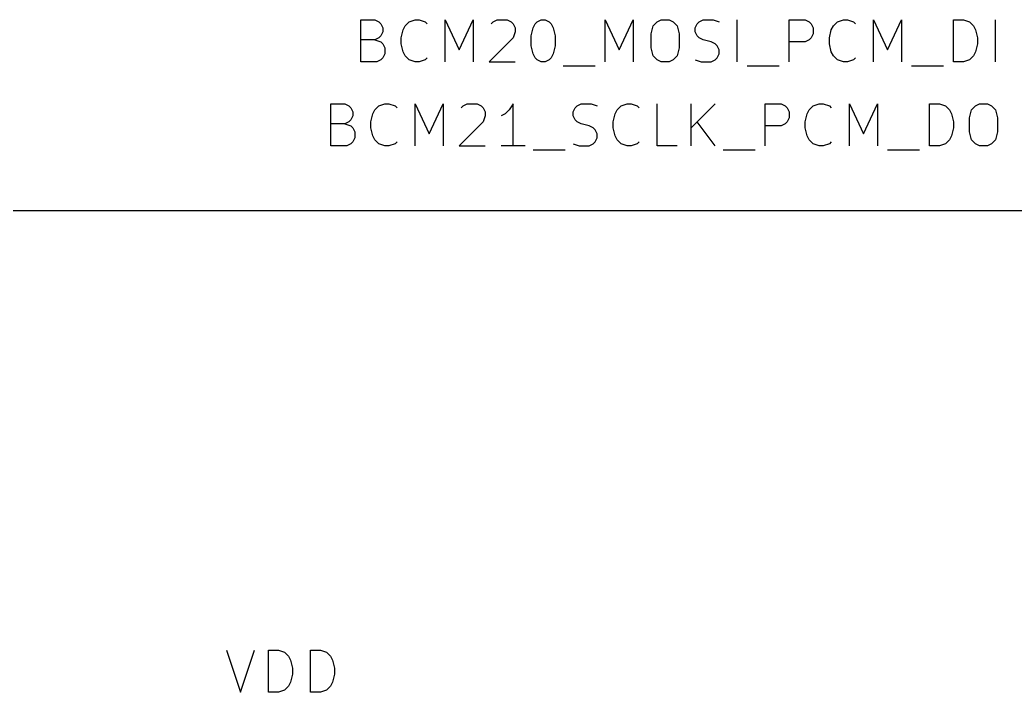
# Model space of a CAD drawing. Header units: millimetres. Extents: x 10 to 287, y -200 to -10.
# Drawn here: x 36.52 to 66.58, y -92.02 to -71.71 of the extents above; entities that cross this region are included whole.
import ezdxf

# ---------------------------------------------------------------- set-up
doc = ezdxf.new("R2010")
doc.units = ezdxf.units.MM
doc.layers.add('GREENSIXTYFIVE', color=129, linetype='CONTINUOUS')
doc.layers.add('RED', color=14, linetype='CONTINUOUS')

msp = doc.modelspace()

# ---------------------------------------------------------------- linework, layer by layer
at = {"layer": 'GREENSIXTYFIVE', "linetype": 'CONTINUOUS'}
for p, q in [((46.8207, -72.9775), (46.8207, -71.7075)), ((46.8207, -71.7075), (47.2441, -71.7075)), ((46.8207, -72.9775), (46.8207, -71.7075)), ((46.8207, -71.7075), (47.2441, -71.7075)), ((47.2441, -71.7075), (47.365, -71.768)), ((47.2441, -71.7075), (47.365, -71.768)), ((47.365, -71.768), (47.4255, -71.8285)), ((47.365, -71.768), (47.4255, -71.8285)), ((47.4255, -71.8285), (47.486, -71.9494)), ((47.4255, -71.8285), (47.486, -71.9494)), ((48.1512, -71.889), (48.2722, -71.768)), ((48.1512, -71.889), (48.2722, -71.768)), ((48.2722, -71.768), (48.4536, -71.7075)), ((48.2722, -71.768), (48.4536, -71.7075)), ((48.4536, -71.7075), (48.5745, -71.7075)), ((48.4536, -71.7075), (48.5745, -71.7075)), ((48.5745, -71.7075), (48.756, -71.768)), ((48.5745, -71.7075), (48.756, -71.768)), ((48.756, -71.768), (48.8164, -71.8285)), ((48.756, -71.768), (48.8164, -71.8285)), ((49.3607, -72.9775), (49.3607, -71.7075)), ((49.3607, -71.7075), (49.7841, -72.6147)), ((49.3607, -72.9775), (49.3607, -71.7075)), ((49.3607, -71.7075), (49.7841, -72.6147)), ((49.7841, -72.6147), (50.2074, -71.7075)), ((49.7841, -72.6147), (50.2074, -71.7075)), ((50.2074, -71.7075), (50.2074, -72.9775)), ((50.2074, -71.7075), (50.2074, -72.9775)), ((50.7517, -71.8285), (50.8121, -71.768)), ((50.7517, -71.8285), (50.8121, -71.768)), ((50.8121, -71.768), (50.9331, -71.7075)), ((50.8121, -71.768), (50.9331, -71.7075)), ((50.9331, -71.7075), (51.2355, -71.7075)), ((50.9331, -71.7075), (51.2355, -71.7075)), ((51.2355, -71.7075), (51.3564, -71.768)), ((51.2355, -71.7075), (51.3564, -71.768)), ((51.3564, -71.768), (51.4169, -71.8285)), ((51.3564, -71.768), (51.4169, -71.8285)), ((51.4169, -71.8285), (51.4774, -71.9494)), ((51.4169, -71.8285), (51.4774, -71.9494)), ((52.0216, -71.9494), (52.0821, -71.8285)), ((52.0216, -71.9494), (52.0821, -71.8285)), ((52.0821, -71.8285), (52.1426, -71.768)), ((52.0821, -71.8285), (52.1426, -71.768)), ((52.1426, -71.768), (52.2635, -71.7075)), ((52.1426, -71.768), (52.2635, -71.7075)), ((52.2635, -71.7075), (52.3845, -71.7075)), ((52.2635, -71.7075), (52.3845, -71.7075)), ((52.3845, -71.7075), (52.5054, -71.768)), ((52.3845, -71.7075), (52.5054, -71.768)), ((52.5054, -71.768), (52.5659, -71.8285)), ((52.5054, -71.768), (52.5659, -71.8285)), ((52.5659, -71.8285), (52.6264, -71.9494)), ((52.5659, -71.8285), (52.6264, -71.9494)), ((54.1987, -72.9775), (54.1987, -71.7075)), ((54.1987, -71.7075), (54.6221, -72.6147)), ((54.1987, -72.9775), (54.1987, -71.7075)), ((54.1987, -71.7075), (54.6221, -72.6147)), ((54.6221, -72.6147), (55.0454, -71.7075)), ((54.6221, -72.6147), (55.0454, -71.7075)), ((55.0454, -71.7075), (55.0454, -72.9775)), ((55.0454, -71.7075), (55.0454, -72.9775)), ((55.6501, -71.889), (55.7711, -71.768)), ((55.6501, -71.889), (55.7711, -71.768)), ((55.7711, -71.768), (55.892, -71.7075)), ((55.7711, -71.768), (55.892, -71.7075)), ((55.892, -71.7075), (56.1339, -71.7075)), ((55.892, -71.7075), (56.1339, -71.7075)), ((56.1339, -71.7075), (56.2549, -71.768)), ((56.1339, -71.7075), (56.2549, -71.768)), ((56.2549, -71.768), (56.3758, -71.889)), ((56.2549, -71.768), (56.3758, -71.889)), ((56.9202, -71.9494), (56.9806, -71.8285)), ((56.9202, -71.9494), (56.9806, -71.8285)), ((56.9806, -71.8285), (57.0411, -71.768)), ((56.9806, -71.8285), (57.0411, -71.768)), ((57.0411, -71.768), (57.1621, -71.7075)), ((57.0411, -71.768), (57.1621, -71.7075)), ((57.1621, -71.7075), (57.4644, -71.7075)), ((57.1621, -71.7075), (57.4644, -71.7075)), ((57.4644, -71.7075), (57.6459, -71.768)), ((57.4644, -71.7075), (57.6459, -71.768)), ((58.1901, -72.9775), (58.1901, -71.7075)), ((58.1901, -72.9775), (58.1901, -71.7075)), ((59.7625, -72.9775), (59.7625, -71.7075)), ((59.7625, -71.7075), (60.2463, -71.7075)), ((59.7625, -72.9775), (59.7625, -71.7075)), ((59.7625, -71.7075), (60.2463, -71.7075)), ((60.2463, -71.7075), (60.3673, -71.768)), ((60.2463, -71.7075), (60.3673, -71.768)), ((60.3673, -71.768), (60.4278, -71.8285)), ((60.3673, -71.768), (60.4278, -71.8285)), ((60.4278, -71.8285), (60.4882, -71.9494)), ((60.4278, -71.8285), (60.4882, -71.9494)), ((61.093, -71.889), (61.214, -71.768)), ((61.093, -71.889), (61.214, -71.768)), ((61.214, -71.768), (61.3954, -71.7075)), ((61.214, -71.768), (61.3954, -71.7075)), ((61.3954, -71.7075), (61.5163, -71.7075)), ((61.3954, -71.7075), (61.5163, -71.7075)), ((61.5163, -71.7075), (61.6978, -71.768)), ((61.5163, -71.7075), (61.6978, -71.768)), ((61.6978, -71.768), (61.7582, -71.8285)), ((61.6978, -71.768), (61.7582, -71.8285)), ((62.3025, -72.9775), (62.3025, -71.7075)), ((62.3025, -71.7075), (62.7259, -72.6147)), ((62.3025, -72.9775), (62.3025, -71.7075)), ((62.3025, -71.7075), (62.7259, -72.6147)), ((62.7259, -72.6147), (63.1492, -71.7075)), ((62.7259, -72.6147), (63.1492, -71.7075)), ((63.1492, -71.7075), (63.1492, -72.9775)), ((63.1492, -71.7075), (63.1492, -72.9775)), ((64.7215, -72.9775), (64.7215, -71.7075)), ((64.7215, -71.7075), (65.0239, -71.7075)), ((64.7215, -72.9775), (64.7215, -71.7075)), ((64.7215, -71.7075), (65.0239, -71.7075)), ((65.0239, -71.7075), (65.2053, -71.768)), ((65.0239, -71.7075), (65.2053, -71.768)), ((65.2053, -71.768), (65.3263, -71.889)), ((65.2053, -71.768), (65.3263, -71.889)), ((65.9915, -72.9775), (65.9915, -71.7075)), ((65.9915, -72.9775), (65.9915, -71.7075)), ((47.486, -72.0704), (47.4255, -72.1913)), ((47.486, -72.0704), (47.4255, -72.1913)), ((47.486, -71.9494), (47.486, -72.0704)), ((47.486, -71.9494), (47.486, -72.0704)), ((48.0303, -72.2518), (48.0907, -72.0099)), ((48.0303, -72.2518), (48.0907, -72.0099)), ((48.0907, -72.0099), (48.1512, -71.889)), ((48.0907, -72.0099), (48.1512, -71.889)), ((51.4774, -72.0704), (51.4169, -72.2518)), ((51.4774, -72.0704), (51.4169, -72.2518)), ((51.4774, -71.9494), (51.4774, -72.0704)), ((51.4774, -71.9494), (51.4774, -72.0704)), ((51.9612, -72.1913), (52.0216, -71.9494)), ((51.9612, -72.1913), (52.0216, -71.9494)), ((52.6264, -71.9494), (52.6869, -72.1913)), ((52.6264, -71.9494), (52.6869, -72.1913)), ((55.5897, -72.1309), (55.6501, -71.889)), ((55.5897, -72.1309), (55.6501, -71.889)), ((55.5897, -72.5542), (55.5897, -72.1309)), ((55.5897, -72.5542), (55.5897, -72.1309)), ((56.3758, -71.889), (56.4363, -72.1309)), ((56.3758, -71.889), (56.4363, -72.1309)), ((56.4363, -72.1309), (56.4363, -72.5542)), ((56.4363, -72.1309), (56.4363, -72.5542)), ((56.9202, -72.0704), (56.9202, -71.9494)), ((56.9202, -72.0704), (56.9202, -71.9494)), ((56.9806, -72.1913), (56.9202, -72.0704)), ((56.9806, -72.1913), (56.9202, -72.0704)), ((60.4882, -72.1309), (60.4278, -72.2518)), ((60.4882, -72.1309), (60.4278, -72.2518)), ((60.4882, -71.9494), (60.4882, -72.1309)), ((60.4882, -71.9494), (60.4882, -72.1309)), ((60.9721, -72.2518), (61.0325, -72.0099)), ((60.9721, -72.2518), (61.0325, -72.0099)), ((61.0325, -72.0099), (61.093, -71.889)), ((61.0325, -72.0099), (61.093, -71.889)), ((65.3263, -71.889), (65.3868, -72.0099)), ((65.3263, -71.889), (65.3868, -72.0099)), ((65.3868, -72.0099), (65.4472, -72.2518)), ((65.3868, -72.0099), (65.4472, -72.2518)), ((47.2441, -72.3123), (46.8207, -72.3123)), ((47.2441, -72.3123), (46.8207, -72.3123)), ((47.365, -72.2518), (47.2441, -72.3123)), ((47.365, -72.2518), (47.2441, -72.3123)), ((47.2441, -72.3123), (47.4255, -72.3728)), ((47.2441, -72.3123), (47.4255, -72.3728)), ((47.4255, -72.1913), (47.365, -72.2518)), ((47.4255, -72.1913), (47.365, -72.2518)), ((47.4255, -72.3728), (47.486, -72.4332)), ((47.4255, -72.3728), (47.486, -72.4332)), ((47.486, -72.4332), (47.5464, -72.5542)), ((47.486, -72.4332), (47.5464, -72.5542)), ((48.0303, -72.4332), (48.0303, -72.2518)), ((48.0303, -72.4332), (48.0303, -72.2518)), ((48.0907, -72.6751), (48.0303, -72.4332)), ((48.0907, -72.6751), (48.0303, -72.4332)), ((51.4169, -72.2518), (50.6912, -72.9775)), ((51.4169, -72.2518), (50.6912, -72.9775)), ((51.9612, -72.4937), (51.9612, -72.1913)), ((51.9612, -72.4937), (51.9612, -72.1913)), ((52.6869, -72.1913), (52.6869, -72.4937)), ((52.6869, -72.1913), (52.6869, -72.4937)), ((57.0411, -72.2518), (56.9806, -72.1913)), ((57.0411, -72.2518), (56.9806, -72.1913)), ((57.1621, -72.3123), (57.0411, -72.2518)), ((57.1621, -72.3123), (57.0411, -72.2518)), ((57.404, -72.3728), (57.1621, -72.3123)), ((57.404, -72.3728), (57.1621, -72.3123)), ((57.5249, -72.4332), (57.404, -72.3728)), ((57.5249, -72.4332), (57.404, -72.3728)), ((57.5854, -72.4937), (57.5249, -72.4332)), ((57.5854, -72.4937), (57.5249, -72.4332)), ((60.2463, -72.3728), (59.7625, -72.3728)), ((60.2463, -72.3728), (59.7625, -72.3728)), ((60.3673, -72.3123), (60.2463, -72.3728)), ((60.3673, -72.3123), (60.2463, -72.3728)), ((60.4278, -72.2518), (60.3673, -72.3123)), ((60.4278, -72.2518), (60.3673, -72.3123)), ((60.9721, -72.4332), (60.9721, -72.2518)), ((60.9721, -72.4332), (60.9721, -72.2518)), ((61.0325, -72.6751), (60.9721, -72.4332)), ((61.0325, -72.6751), (60.9721, -72.4332)), ((65.4472, -72.4332), (65.3868, -72.6751)), ((65.4472, -72.4332), (65.3868, -72.6751)), ((65.4472, -72.2518), (65.4472, -72.4332)), ((65.4472, -72.2518), (65.4472, -72.4332)), ((47.5464, -72.7356), (47.486, -72.8566)), ((47.5464, -72.7356), (47.486, -72.8566)), ((47.5464, -72.5542), (47.5464, -72.7356)), ((47.5464, -72.5542), (47.5464, -72.7356)), ((48.1512, -72.7961), (48.0907, -72.6751)), ((48.1512, -72.7961), (48.0907, -72.6751)), ((52.0216, -72.7356), (51.9612, -72.4937)), ((52.0216, -72.7356), (51.9612, -72.4937)), ((52.0821, -72.8566), (52.0216, -72.7356)), ((52.0821, -72.8566), (52.0216, -72.7356)), ((52.6264, -72.7356), (52.5659, -72.8566)), ((52.6264, -72.7356), (52.5659, -72.8566)), ((52.6869, -72.4937), (52.6264, -72.7356)), ((52.6869, -72.4937), (52.6264, -72.7356)), ((55.6501, -72.7961), (55.5897, -72.5542)), ((55.6501, -72.7961), (55.5897, -72.5542)), ((56.4363, -72.5542), (56.3758, -72.7961)), ((56.4363, -72.5542), (56.3758, -72.7961)), ((57.6459, -72.6147), (57.5854, -72.4937)), ((57.6459, -72.6147), (57.5854, -72.4937)), ((57.5854, -72.8566), (57.6459, -72.7356)), ((57.5854, -72.8566), (57.6459, -72.7356)), ((57.6459, -72.7356), (57.6459, -72.6147)), ((57.6459, -72.7356), (57.6459, -72.6147)), ((61.093, -72.7961), (61.0325, -72.6751)), ((61.093, -72.7961), (61.0325, -72.6751)), ((65.3868, -72.6751), (65.3263, -72.7961)), ((65.3868, -72.6751), (65.3263, -72.7961)), ((47.3045, -72.9775), (46.8207, -72.9775)), ((47.3045, -72.9775), (46.8207, -72.9775)), ((47.4255, -72.9171), (47.3045, -72.9775)), ((47.4255, -72.9171), (47.3045, -72.9775)), ((47.486, -72.8566), (47.4255, -72.9171)), ((47.486, -72.8566), (47.4255, -72.9171)), ((48.2722, -72.9171), (48.1512, -72.7961)), ((48.2722, -72.9171), (48.1512, -72.7961)), ((48.4536, -72.9775), (48.2722, -72.9171)), ((48.4536, -72.9775), (48.2722, -72.9171)), ((48.5745, -72.9775), (48.4536, -72.9775)), ((48.5745, -72.9775), (48.4536, -72.9775)), ((48.756, -72.9171), (48.5745, -72.9775)), ((48.756, -72.9171), (48.5745, -72.9775)), ((48.8164, -72.8566), (48.756, -72.9171)), ((48.8164, -72.8566), (48.756, -72.9171)), ((50.6912, -72.9775), (51.4774, -72.9775)), ((50.6912, -72.9775), (51.4774, -72.9775)), ((52.1426, -72.9171), (52.0821, -72.8566)), ((52.1426, -72.9171), (52.0821, -72.8566)), ((52.2635, -72.9775), (52.1426, -72.9171)), ((52.2635, -72.9775), (52.1426, -72.9171)), ((52.3845, -72.9775), (52.2635, -72.9775)), ((52.3845, -72.9775), (52.2635, -72.9775)), ((52.5054, -72.9171), (52.3845, -72.9775)), ((52.5054, -72.9171), (52.3845, -72.9775)), ((52.5659, -72.8566), (52.5054, -72.9171)), ((52.5659, -72.8566), (52.5054, -72.9171)), ((55.7711, -72.9171), (55.6501, -72.7961)), ((55.7711, -72.9171), (55.6501, -72.7961)), ((55.892, -72.9775), (55.7711, -72.9171)), ((55.892, -72.9775), (55.7711, -72.9171)), ((56.1339, -72.9775), (55.892, -72.9775)), ((56.1339, -72.9775), (55.892, -72.9775)), ((56.2549, -72.9171), (56.1339, -72.9775)), ((56.2549, -72.9171), (56.1339, -72.9775)), ((56.3758, -72.7961), (56.2549, -72.9171)), ((56.3758, -72.7961), (56.2549, -72.9171)), ((56.9202, -72.9171), (57.1016, -72.9775)), ((56.9202, -72.9171), (57.1016, -72.9775)), ((57.1016, -72.9775), (57.404, -72.9775)), ((57.1016, -72.9775), (57.404, -72.9775)), ((57.404, -72.9775), (57.5249, -72.9171)), ((57.404, -72.9775), (57.5249, -72.9171)), ((57.5249, -72.9171), (57.5854, -72.8566)), ((57.5249, -72.9171), (57.5854, -72.8566)), ((61.214, -72.9171), (61.093, -72.7961)), ((61.214, -72.9171), (61.093, -72.7961)), ((61.3954, -72.9775), (61.214, -72.9171)), ((61.3954, -72.9775), (61.214, -72.9171)), ((61.5163, -72.9775), (61.3954, -72.9775)), ((61.5163, -72.9775), (61.3954, -72.9775)), ((61.6978, -72.9171), (61.5163, -72.9775)), ((61.6978, -72.9171), (61.5163, -72.9775)), ((61.7582, -72.8566), (61.6978, -72.9171)), ((61.7582, -72.8566), (61.6978, -72.9171)), ((65.0239, -72.9775), (64.7215, -72.9775)), ((65.0239, -72.9775), (64.7215, -72.9775)), ((65.2053, -72.9171), (65.0239, -72.9775)), ((65.2053, -72.9171), (65.0239, -72.9775)), ((65.3263, -72.7961), (65.2053, -72.9171)), ((65.3263, -72.7961), (65.2053, -72.9171)), ((52.9288, -73.0985), (53.8964, -73.0985)), ((52.9288, -73.0985), (53.8964, -73.0985)), ((58.4926, -73.0985), (59.4602, -73.0985)), ((58.4926, -73.0985), (59.4602, -73.0985)), ((63.4516, -73.0985), (64.4192, -73.0985)), ((63.4516, -73.0985), (64.4192, -73.0985)), ((45.9136, -75.5175), (45.9136, -74.2475)), ((45.9136, -74.2475), (46.337, -74.2475)), ((45.9136, -75.5175), (45.9136, -74.2475)), ((45.9136, -74.2475), (46.337, -74.2475)), ((46.337, -74.2475), (46.4579, -74.308)), ((46.337, -74.2475), (46.4579, -74.308)), ((47.3651, -74.308), (47.5465, -74.2475)), ((47.3651, -74.308), (47.5465, -74.2475)), ((47.5465, -74.2475), (47.6674, -74.2475)), ((47.5465, -74.2475), (47.6674, -74.2475)), ((47.6674, -74.2475), (47.8489, -74.308)), ((47.6674, -74.2475), (47.8489, -74.308)), ((48.4536, -75.5175), (48.4536, -74.2475)), ((48.4536, -74.2475), (48.877, -75.1547)), ((48.4536, -75.5175), (48.4536, -74.2475)), ((48.4536, -74.2475), (48.877, -75.1547)), ((48.877, -75.1547), (49.3003, -74.2475)), ((48.877, -75.1547), (49.3003, -74.2475)), ((49.3003, -74.2475), (49.3003, -75.5175)), ((49.3003, -74.2475), (49.3003, -75.5175)), ((49.905, -74.308), (50.026, -74.2475)), ((49.905, -74.308), (50.026, -74.2475)), ((50.026, -74.2475), (50.3284, -74.2475)), ((50.026, -74.2475), (50.3284, -74.2475)), ((50.3284, -74.2475), (50.4493, -74.308)), ((50.3284, -74.2475), (50.4493, -74.308)), ((51.4169, -74.2475), (51.296, -74.429)), ((51.4169, -74.2475), (51.296, -74.429)), ((51.4169, -75.5175), (51.4169, -74.2475)), ((51.4169, -75.5175), (51.4169, -74.2475)), ((53.3521, -74.308), (53.4731, -74.2475)), ((53.3521, -74.308), (53.4731, -74.2475)), ((53.4731, -74.2475), (53.7754, -74.2475)), ((53.4731, -74.2475), (53.7754, -74.2475)), ((53.7754, -74.2475), (53.9569, -74.308)), ((53.7754, -74.2475), (53.9569, -74.308)), ((54.6826, -74.308), (54.864, -74.2475)), ((54.6826, -74.308), (54.864, -74.2475)), ((54.864, -74.2475), (54.9849, -74.2475)), ((54.864, -74.2475), (54.9849, -74.2475)), ((54.9849, -74.2475), (55.1664, -74.308)), ((54.9849, -74.2475), (55.1664, -74.308)), ((55.7711, -75.5175), (55.7711, -74.2475)), ((55.7711, -75.5175), (55.7711, -74.2475)), ((56.7992, -75.5175), (56.7992, -74.2475)), ((57.5249, -74.2475), (56.7992, -74.9732)), ((56.7992, -75.5175), (56.7992, -74.2475)), ((57.5249, -74.2475), (56.7992, -74.9732)), ((59.0368, -75.5175), (59.0368, -74.2475)), ((59.0368, -74.2475), (59.5206, -74.2475)), ((59.0368, -75.5175), (59.0368, -74.2475)), ((59.0368, -74.2475), (59.5206, -74.2475)), ((59.5206, -74.2475), (59.6416, -74.308)), ((59.5206, -74.2475), (59.6416, -74.308)), ((60.4883, -74.308), (60.6697, -74.2475)), ((60.4883, -74.308), (60.6697, -74.2475)), ((60.6697, -74.2475), (60.7906, -74.2475)), ((60.6697, -74.2475), (60.7906, -74.2475)), ((60.7906, -74.2475), (60.9721, -74.308)), ((60.7906, -74.2475), (60.9721, -74.308)), ((61.5768, -75.5175), (61.5768, -74.2475)), ((61.5768, -74.2475), (62.0002, -75.1547)), ((61.5768, -75.5175), (61.5768, -74.2475)), ((61.5768, -74.2475), (62.0002, -75.1547)), ((62.0002, -75.1547), (62.4235, -74.2475)), ((62.0002, -75.1547), (62.4235, -74.2475)), ((62.4235, -74.2475), (62.4235, -75.5175)), ((62.4235, -74.2475), (62.4235, -75.5175)), ((63.9958, -75.5175), (63.9958, -74.2475)), ((63.9958, -74.2475), (64.2982, -74.2475)), ((63.9958, -75.5175), (63.9958, -74.2475)), ((63.9958, -74.2475), (64.2982, -74.2475)), ((64.2982, -74.2475), (64.4796, -74.308)), ((64.2982, -74.2475), (64.4796, -74.308)), ((65.3868, -74.308), (65.5077, -74.2475)), ((65.3868, -74.308), (65.5077, -74.2475)), ((65.5077, -74.2475), (65.7496, -74.2475)), ((65.5077, -74.2475), (65.7496, -74.2475)), ((65.7496, -74.2475), (65.8706, -74.308)), ((65.7496, -74.2475), (65.8706, -74.308)), ((46.4579, -74.308), (46.5184, -74.3685)), ((46.4579, -74.308), (46.5184, -74.3685)), ((46.5184, -74.3685), (46.5789, -74.4894)), ((46.5184, -74.3685), (46.5789, -74.4894)), ((46.5789, -74.4894), (46.5789, -74.6104)), ((46.5789, -74.4894), (46.5789, -74.6104)), ((47.1232, -74.7918), (47.1836, -74.5499)), ((47.1232, -74.7918), (47.1836, -74.5499)), ((47.1836, -74.5499), (47.2441, -74.429)), ((47.1836, -74.5499), (47.2441, -74.429)), ((47.2441, -74.429), (47.3651, -74.308)), ((47.2441, -74.429), (47.3651, -74.308)), ((47.8489, -74.308), (47.9093, -74.3685)), ((47.8489, -74.308), (47.9093, -74.3685)), ((49.8446, -74.3685), (49.905, -74.308)), ((49.8446, -74.3685), (49.905, -74.308)), ((50.4493, -74.308), (50.5098, -74.3685)), ((50.4493, -74.308), (50.5098, -74.3685)), ((50.5098, -74.3685), (50.5703, -74.4894)), ((50.5098, -74.3685), (50.5703, -74.4894)), ((50.5703, -74.4894), (50.5703, -74.6104)), ((50.5703, -74.4894), (50.5703, -74.6104)), ((51.175, -74.5499), (51.0541, -74.6104)), ((51.175, -74.5499), (51.0541, -74.6104)), ((51.296, -74.429), (51.175, -74.5499)), ((51.296, -74.429), (51.175, -74.5499)), ((53.2312, -74.4894), (53.2916, -74.3685)), ((53.2312, -74.4894), (53.2916, -74.3685)), ((53.2312, -74.6104), (53.2312, -74.4894)), ((53.2312, -74.6104), (53.2312, -74.4894)), ((53.2916, -74.3685), (53.3521, -74.308)), ((53.2916, -74.3685), (53.3521, -74.308)), ((54.4407, -74.7918), (54.5011, -74.5499)), ((54.4407, -74.7918), (54.5011, -74.5499)), ((54.5011, -74.5499), (54.5616, -74.429)), ((54.5011, -74.5499), (54.5616, -74.429)), ((54.5616, -74.429), (54.6826, -74.308)), ((54.5616, -74.429), (54.6826, -74.308)), ((55.1664, -74.308), (55.2268, -74.3685)), ((55.1664, -74.308), (55.2268, -74.3685)), ((59.6416, -74.308), (59.7021, -74.3685)), ((59.6416, -74.308), (59.7021, -74.3685)), ((59.7021, -74.3685), (59.7625, -74.4894)), ((59.7021, -74.3685), (59.7625, -74.4894)), ((59.7625, -74.4894), (59.7625, -74.6709)), ((59.7625, -74.4894), (59.7625, -74.6709)), ((60.2464, -74.7918), (60.3068, -74.5499)), ((60.2464, -74.7918), (60.3068, -74.5499)), ((60.3068, -74.5499), (60.3673, -74.429)), ((60.3068, -74.5499), (60.3673, -74.429)), ((60.3673, -74.429), (60.4883, -74.308)), ((60.3673, -74.429), (60.4883, -74.308)), ((60.9721, -74.308), (61.0325, -74.3685)), ((60.9721, -74.308), (61.0325, -74.3685)), ((64.4796, -74.308), (64.6006, -74.429)), ((64.4796, -74.308), (64.6006, -74.429)), ((64.6006, -74.429), (64.6611, -74.5499)), ((64.6006, -74.429), (64.6611, -74.5499)), ((64.6611, -74.5499), (64.7215, -74.7918)), ((64.6611, -74.5499), (64.7215, -74.7918)), ((65.2054, -74.6709), (65.2658, -74.429)), ((65.2054, -74.6709), (65.2658, -74.429)), ((65.2658, -74.429), (65.3868, -74.308)), ((65.2658, -74.429), (65.3868, -74.308)), ((65.8706, -74.308), (65.9915, -74.429)), ((65.8706, -74.308), (65.9915, -74.429)), ((65.9915, -74.429), (66.052, -74.6709)), ((65.9915, -74.429), (66.052, -74.6709)), ((46.337, -74.8523), (45.9136, -74.8523)), ((46.337, -74.8523), (45.9136, -74.8523)), ((46.4579, -74.7918), (46.337, -74.8523)), ((46.4579, -74.7918), (46.337, -74.8523)), ((46.337, -74.8523), (46.5184, -74.9128)), ((46.337, -74.8523), (46.5184, -74.9128)), ((46.5184, -74.7313), (46.4579, -74.7918)), ((46.5184, -74.7313), (46.4579, -74.7918)), ((46.5789, -74.6104), (46.5184, -74.7313)), ((46.5789, -74.6104), (46.5184, -74.7313)), ((47.1232, -74.9732), (47.1232, -74.7918)), ((47.1232, -74.9732), (47.1232, -74.7918)), ((50.5098, -74.7918), (49.7841, -75.5175)), ((50.5098, -74.7918), (49.7841, -75.5175)), ((50.5703, -74.6104), (50.5098, -74.7918)), ((50.5703, -74.6104), (50.5098, -74.7918)), ((53.2916, -74.7313), (53.2312, -74.6104)), ((53.2916, -74.7313), (53.2312, -74.6104)), ((53.3521, -74.7918), (53.2916, -74.7313)), ((53.3521, -74.7918), (53.2916, -74.7313)), ((53.4731, -74.8523), (53.3521, -74.7918)), ((53.4731, -74.8523), (53.3521, -74.7918)), ((53.715, -74.9128), (53.4731, -74.8523)), ((53.715, -74.9128), (53.4731, -74.8523)), ((54.4407, -74.9732), (54.4407, -74.7918)), ((54.4407, -74.9732), (54.4407, -74.7918)), ((57.5249, -75.5175), (56.9807, -74.7918)), ((57.5249, -75.5175), (56.9807, -74.7918)), ((59.6416, -74.8523), (59.5206, -74.9128)), ((59.6416, -74.8523), (59.5206, -74.9128)), ((59.7021, -74.7918), (59.6416, -74.8523)), ((59.7021, -74.7918), (59.6416, -74.8523)), ((59.7625, -74.6709), (59.7021, -74.7918)), ((59.7625, -74.6709), (59.7021, -74.7918)), ((60.2464, -74.9732), (60.2464, -74.7918)), ((60.2464, -74.9732), (60.2464, -74.7918)), ((64.7215, -74.7918), (64.7215, -74.9732)), ((64.7215, -74.7918), (64.7215, -74.9732)), ((65.2054, -75.0942), (65.2054, -74.6709)), ((65.2054, -75.0942), (65.2054, -74.6709)), ((66.052, -74.6709), (66.052, -75.0942)), ((66.052, -74.6709), (66.052, -75.0942)), ((46.5184, -74.9128), (46.5789, -74.9732)), ((46.5184, -74.9128), (46.5789, -74.9732)), ((46.5789, -74.9732), (46.6393, -75.0942)), ((46.5789, -74.9732), (46.6393, -75.0942)), ((46.6393, -75.0942), (46.6393, -75.2756)), ((46.6393, -75.0942), (46.6393, -75.2756)), ((47.1836, -75.2151), (47.1232, -74.9732)), ((47.1836, -75.2151), (47.1232, -74.9732)), ((53.8359, -74.9732), (53.715, -74.9128)), ((53.8359, -74.9732), (53.715, -74.9128)), ((53.8964, -75.0337), (53.8359, -74.9732)), ((53.8964, -75.0337), (53.8359, -74.9732)), ((53.9569, -75.1547), (53.8964, -75.0337)), ((53.9569, -75.1547), (53.8964, -75.0337)), ((53.9569, -75.2756), (53.9569, -75.1547)), ((53.9569, -75.2756), (53.9569, -75.1547)), ((54.5011, -75.2151), (54.4407, -74.9732)), ((54.5011, -75.2151), (54.4407, -74.9732)), ((59.5206, -74.9128), (59.0368, -74.9128)), ((59.5206, -74.9128), (59.0368, -74.9128)), ((60.3068, -75.2151), (60.2464, -74.9732)), ((60.3068, -75.2151), (60.2464, -74.9732)), ((64.7215, -74.9732), (64.6611, -75.2151)), ((64.7215, -74.9732), (64.6611, -75.2151)), ((65.2658, -75.3361), (65.2054, -75.0942)), ((65.2658, -75.3361), (65.2054, -75.0942)), ((66.052, -75.0942), (65.9915, -75.3361)), ((66.052, -75.0942), (65.9915, -75.3361)), ((46.5184, -75.4571), (46.3974, -75.5175)), ((46.5184, -75.4571), (46.3974, -75.5175)), ((46.5789, -75.3966), (46.5184, -75.4571)), ((46.5789, -75.3966), (46.5184, -75.4571)), ((46.6393, -75.2756), (46.5789, -75.3966)), ((46.6393, -75.2756), (46.5789, -75.3966)), ((47.2441, -75.3361), (47.1836, -75.2151)), ((47.2441, -75.3361), (47.1836, -75.2151)), ((47.3651, -75.4571), (47.2441, -75.3361)), ((47.3651, -75.4571), (47.2441, -75.3361)), ((47.5465, -75.5175), (47.3651, -75.4571)), ((47.5465, -75.5175), (47.3651, -75.4571)), ((47.8489, -75.4571), (47.6674, -75.5175)), ((47.8489, -75.4571), (47.6674, -75.5175)), ((47.9093, -75.3966), (47.8489, -75.4571)), ((47.9093, -75.3966), (47.8489, -75.4571)), ((53.2312, -75.4571), (53.4126, -75.5175)), ((53.2312, -75.4571), (53.4126, -75.5175)), ((53.715, -75.5175), (53.8359, -75.4571)), ((53.715, -75.5175), (53.8359, -75.4571)), ((53.8359, -75.4571), (53.8964, -75.3966)), ((53.8359, -75.4571), (53.8964, -75.3966)), ((53.8964, -75.3966), (53.9569, -75.2756)), ((53.8964, -75.3966), (53.9569, -75.2756)), ((54.5616, -75.3361), (54.5011, -75.2151)), ((54.5616, -75.3361), (54.5011, -75.2151)), ((54.6826, -75.4571), (54.5616, -75.3361)), ((54.6826, -75.4571), (54.5616, -75.3361)), ((54.864, -75.5175), (54.6826, -75.4571)), ((54.864, -75.5175), (54.6826, -75.4571)), ((55.1664, -75.4571), (54.9849, -75.5175)), ((55.1664, -75.4571), (54.9849, -75.5175)), ((55.2268, -75.3966), (55.1664, -75.4571)), ((55.2268, -75.3966), (55.1664, -75.4571)), ((60.3673, -75.3361), (60.3068, -75.2151)), ((60.3673, -75.3361), (60.3068, -75.2151)), ((60.4883, -75.4571), (60.3673, -75.3361)), ((60.4883, -75.4571), (60.3673, -75.3361)), ((60.6697, -75.5175), (60.4883, -75.4571)), ((60.6697, -75.5175), (60.4883, -75.4571)), ((60.9721, -75.4571), (60.7906, -75.5175)), ((60.9721, -75.4571), (60.7906, -75.5175)), ((61.0325, -75.3966), (60.9721, -75.4571)), ((61.0325, -75.3966), (60.9721, -75.4571)), ((64.4796, -75.4571), (64.2982, -75.5175)), ((64.4796, -75.4571), (64.2982, -75.5175)), ((64.6006, -75.3361), (64.4796, -75.4571)), ((64.6006, -75.3361), (64.4796, -75.4571)), ((64.6611, -75.2151), (64.6006, -75.3361)), ((64.6611, -75.2151), (64.6006, -75.3361)), ((65.3868, -75.4571), (65.2658, -75.3361)), ((65.3868, -75.4571), (65.2658, -75.3361)), ((65.5077, -75.5175), (65.3868, -75.4571)), ((65.5077, -75.5175), (65.3868, -75.4571)), ((65.8706, -75.4571), (65.7496, -75.5175)), ((65.8706, -75.4571), (65.7496, -75.5175)), ((65.9915, -75.3361), (65.8706, -75.4571)), ((65.9915, -75.3361), (65.8706, -75.4571)), ((46.3974, -75.5175), (45.9136, -75.5175)), ((46.3974, -75.5175), (45.9136, -75.5175)), ((47.6674, -75.5175), (47.5465, -75.5175)), ((47.6674, -75.5175), (47.5465, -75.5175)), ((49.7841, -75.5175), (50.5703, -75.5175)), ((49.7841, -75.5175), (50.5703, -75.5175)), ((51.7798, -75.5175), (51.0541, -75.5175)), ((51.7798, -75.5175), (51.0541, -75.5175)), ((52.0217, -75.6385), (52.9893, -75.6385)), ((52.0217, -75.6385), (52.9893, -75.6385)), ((53.4126, -75.5175), (53.715, -75.5175)), ((53.4126, -75.5175), (53.715, -75.5175)), ((54.9849, -75.5175), (54.864, -75.5175)), ((54.9849, -75.5175), (54.864, -75.5175)), ((56.3759, -75.5175), (55.7711, -75.5175)), ((56.3759, -75.5175), (55.7711, -75.5175)), ((57.7669, -75.6385), (58.7345, -75.6385)), ((57.7669, -75.6385), (58.7345, -75.6385)), ((60.7906, -75.5175), (60.6697, -75.5175)), ((60.7906, -75.5175), (60.6697, -75.5175)), ((62.7259, -75.6385), (63.6935, -75.6385)), ((62.7259, -75.6385), (63.6935, -75.6385)), ((64.2982, -75.5175), (63.9958, -75.5175)), ((64.2982, -75.5175), (63.9958, -75.5175)), ((65.7496, -75.5175), (65.5077, -75.5175)), ((65.7496, -75.5175), (65.5077, -75.5175)), ((42.7566, -90.7492), (43.1799, -92.0192)), ((43.1799, -92.0192), (43.6033, -90.7492)), ((44.0266, -92.0192), (44.0266, -90.7492)), ((44.0266, -90.7492), (44.329, -90.7492)), ((44.329, -90.7492), (44.5104, -90.8097)), ((45.2966, -92.0192), (45.2966, -90.7492)), ((45.2966, -90.7492), (45.599, -90.7492)), ((45.599, -90.7492), (45.7804, -90.8097)), ((44.5104, -90.8097), (44.6314, -90.9307)), ((44.6314, -90.9307), (44.6919, -91.0516)), ((44.6919, -91.0516), (44.7523, -91.2935)), ((45.7804, -90.8097), (45.9014, -90.9307)), ((45.9014, -90.9307), (45.9619, -91.0516)), ((45.9619, -91.0516), (46.0223, -91.2935)), ((44.7523, -91.2935), (44.7523, -91.4749)), ((46.0223, -91.2935), (46.0223, -91.4749)), ((44.7523, -91.4749), (44.6919, -91.7168)), ((46.0223, -91.4749), (45.9619, -91.7168)), ((44.5104, -91.9588), (44.329, -92.0192)), ((44.6314, -91.8378), (44.5104, -91.9588)), ((44.6919, -91.7168), (44.6314, -91.8378)), ((45.7804, -91.9588), (45.599, -92.0192)), ((45.9014, -91.8378), (45.7804, -91.9588)), ((45.9619, -91.7168), (45.9014, -91.8378)), ((44.329, -92.0192), (44.0266, -92.0192)), ((45.599, -92.0192), (45.2966, -92.0192))]:
    msp.add_line(p, q, dxfattribs=at)
at = {"layer": 'RED', "linetype": 'CONTINUOUS'}
msp.add_line((29.21, -77.47), (67.31, -77.47), dxfattribs=at)

doc.saveas('drawing.dxf')
